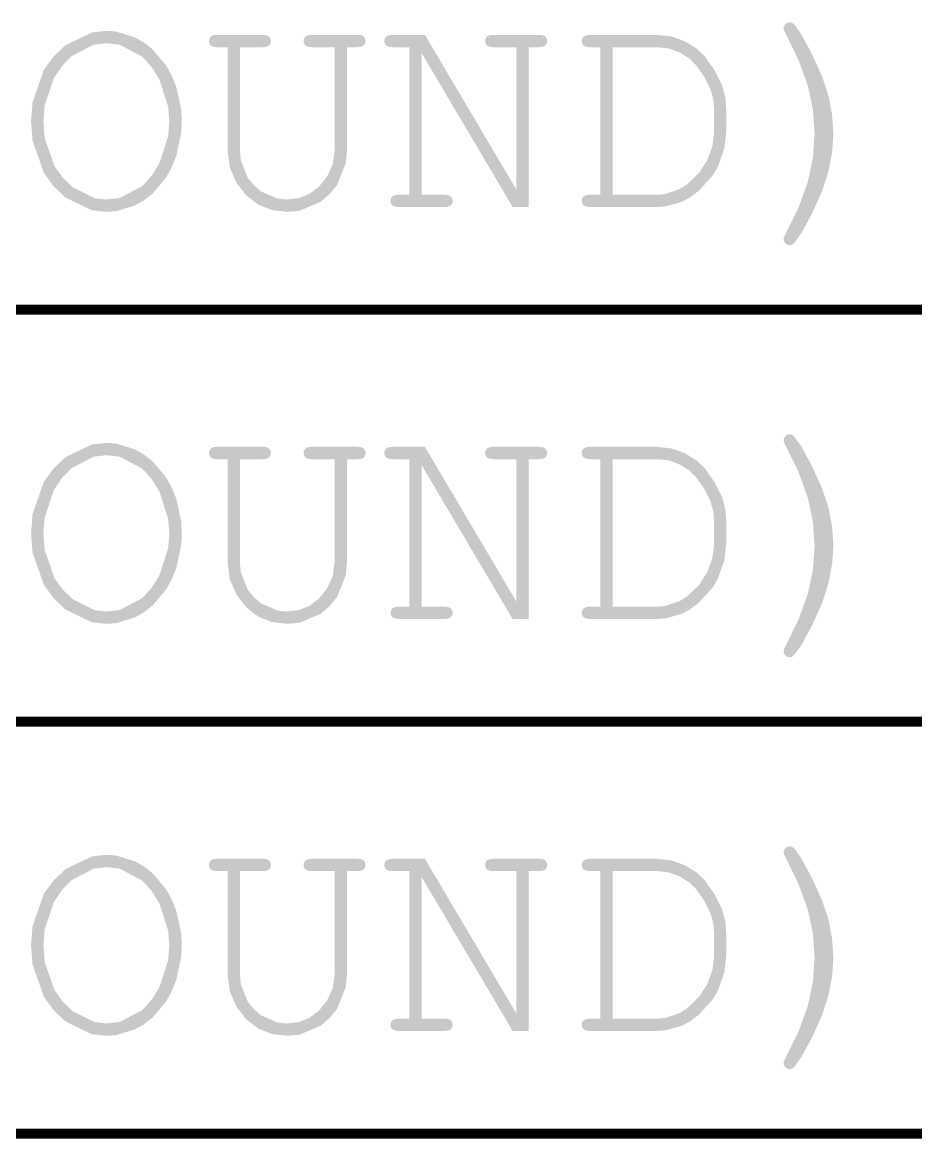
# Model space of a CAD drawing. Extents: x 0 to 13284, y 0 to 3969.
# Drawn here: x 9817.9 to 10168, y 2996.2 to 3433.6 of the extents above; entities that cross this region are included whole.
import ezdxf

# ---------------------------------------------------------------- set-up
doc = ezdxf.new("R2010")
doc.units = 0
doc.layers.add('DRILL_SYMBOLS', color=255, linetype='CONTINUOUS')

msp = doc.modelspace()

# ---------------------------------------------------------------- hatches: boundary and pattern name
at = {"layer": 'DRILL_SYMBOLS'}
for points in [[(10135.705276, 3389.909724), (10135.272756, 3383.082913), (10133.975157, 3375.866811), (10131.452047, 3367.865197), (10127.342992, 3358.681772), (10123.104173, 3350.860118), (10120.191772, 3346.945709), (10119.470906, 3346.426693), (10118.692362, 3346.253661), (10117.733543, 3346.433898), (10116.933386, 3346.974567), (10116.392717, 3347.760315), (10116.21248, 3348.675827), (10116.313425, 3349.281378), (10116.616181, 3349.944606), (10122.051693, 3361.002362), (10125.670551, 3370.993622), (10127.703425, 3380.451654), (10128.381063, 3389.909724), (10127.703425, 3399.411024), (10125.670551, 3408.883465), (10122.051693, 3418.889409), (10116.616181, 3429.991063), (10116.313425, 3430.654291), (10116.21248, 3431.259843), (10116.392717, 3432.16815), (10116.933386, 3432.932283), (10117.733543, 3433.451339), (10118.692362, 3433.624331), (10119.470906, 3433.465748), (10120.191772, 3432.989961), (10123.003268, 3429.140433), (10127.17, 3421.513425), (10131.264606, 3412.545591), (10133.859803, 3404.673504), (10135.243937, 3397.320433)], [(9880.395709, 3394.811772), (9880.15063, 3390.055709), (9878.189803, 3381.073425), (9876.474094, 3376.847244), (9875.493661, 3394.811772), (9875.064764, 3400.571654), (9871.633307, 3411.18311), (9868.630827, 3416.034685), (9864.947087, 3420.147362), (9856.065748, 3424.84752), (9850.86815, 3425.435079), (9845.949882, 3424.874567), (9837.227165, 3420.390669), (9833.422677, 3416.467205), (9830.256181, 3411.750827), (9826.637323, 3400.923071), (9826.184961, 3394.811772), (9826.658937, 3388.372441), (9830.450827, 3377.342835), (9833.768701, 3372.752598), (9837.681299, 3369.005787), (9846.231063, 3364.723701), (9850.86815, 3364.188465), (9856.065748, 3364.774173), (9864.947087, 3369.459921), (9868.630827, 3373.56), (9871.633307, 3378.402559), (9875.064764, 3389.028425), (9875.493661, 3394.811772), (9876.474094, 3376.847244), (9874.327638, 3372.938228), (9868.920984, 3366.493504), (9865.660787, 3363.957756), (9862.15185, 3361.939685), (9854.755551, 3359.633268), (9850.86815, 3359.345), (9845.18937, 3359.966693), (9834.880669, 3364.940354), (9830.250748, 3369.292323), (9826.352559, 3374.617874), (9821.89748, 3387.377598), (9821.340591, 3394.811772), (9821.89748, 3402.269331), (9826.352559, 3415.043465), (9830.250748, 3420.36), (9834.880669, 3424.699764), (9845.18937, 3429.659449), (9850.86815, 3430.279409), (9854.75374, 3429.991063), (9862.13563, 3427.684252), (9865.631929, 3425.665748), (9868.881339, 3423.131811), (9874.287992, 3416.701496), (9876.445236, 3412.805118), (9878.173583, 3408.587913), (9880.148819, 3399.59122)], [(9945.102598, 3423.877953), (9945.102598, 3383.392913), (9944.677283, 3378.494449), (9941.274685, 3369.930315), (9938.297402, 3366.264606), (9934.718189, 3363.237283), (9926.500079, 3359.777441), (9921.861181, 3359.345), (9915.76248, 3360.05122), (9910.384646, 3362.169961), (9905.742126, 3365.723937), (9901.849331, 3370.734094), (9899.210866, 3376.767953), (9898.331417, 3383.392913), (9898.331417, 3423.877953), (9894.236772, 3423.877953), (9892.751732, 3424.04374), (9891.75689, 3424.541181), (9891.194606, 3425.31252), (9891.007165, 3426.300118), (9891.209016, 3427.30937), (9891.814567, 3428.145591), (9892.766142, 3428.57815), (9894.236772, 3428.722323), (9912.114764, 3428.722323), (9913.599803, 3428.556496), (9914.594606, 3428.059094), (9915.156929, 3427.287756), (9915.344331, 3426.300118), (9915.156929, 3425.31252), (9914.594606, 3424.541181), (9913.599803, 3424.04374), (9912.114764, 3423.877953), (9903.175748, 3423.877953), (9903.175748, 3383.392913), (9903.518189, 3379.536142), (9906.257559, 3372.730984), (9908.654528, 3369.78252), (9911.520039, 3367.335118), (9918.008031, 3364.538071), (9921.630472, 3364.188465), (9926.20811, 3364.736339), (9930.367638, 3366.379961), (9934.072992, 3369.162559), (9937.28815, 3373.127441), (9939.515709, 3377.971811), (9940.258228, 3383.392913), (9940.258228, 3423.877953), (9931.319213, 3423.877953), (9929.834173, 3424.04374), (9928.83937, 3424.541181), (9928.277087, 3425.31252), (9928.089646, 3426.300118), (9928.277087, 3427.287756), (9928.83937, 3428.059094), (9929.834173, 3428.556496), (9931.319213, 3428.722323), (9949.197244, 3428.722323), (9950.682244, 3428.556496), (9951.677087, 3428.059094), (9952.23937, 3427.287756), (9952.426811, 3426.300118), (9952.23937, 3425.31252), (9951.677087, 3424.541181), (9950.682244, 3424.04374), (9949.197244, 3423.877953)], [(10016.268622, 3361.247244), (10010.040157, 3361.247244), (9974.341811, 3421.62878), (9974.341811, 3366.091575), (9983.280787, 3366.091575), (9984.809094, 3365.925787), (9985.818346, 3365.428386), (9986.38063, 3364.657008), (9986.568031, 3363.669409), (9986.38063, 3362.717835), (9985.818346, 3361.939291), (9984.809094, 3361.420236), (9983.280787, 3361.247244), (9965.460472, 3361.247244), (9963.932165, 3361.420236), (9962.922953, 3361.939291), (9962.36063, 3362.717835), (9962.173228, 3363.669409), (9962.36063, 3364.657008), (9962.922953, 3365.428386), (9963.932165, 3365.925787), (9965.460472, 3366.091575), (9969.497441, 3366.091575), (9969.497441, 3423.877953), (9962.980591, 3423.877953), (9961.495591, 3424.04374), (9960.500748, 3424.541181), (9959.938465, 3425.31252), (9959.751024, 3426.300118), (9959.938465, 3427.287756), (9960.500748, 3428.059094), (9961.495591, 3428.556496), (9962.980591, 3428.722323), (9975.668228, 3428.722323), (10011.424252, 3368.225433), (10011.424252, 3423.877953), (10002.485236, 3423.877953), (10001.000236, 3424.04374), (10000.005394, 3424.541181), (9999.44311, 3425.31252), (9999.255669, 3426.300118), (9999.435906, 3427.287756), (9999.976575, 3428.059094), (10000.964173, 3428.556496), (10002.485236, 3428.722323), (10020.363268, 3428.722323), (10021.848307, 3428.556496), (10022.84311, 3428.059094), (10023.405394, 3427.287756), (10023.592835, 3426.300118), (10023.405394, 3425.31252), (10022.84311, 3424.541181), (10021.848307, 3424.04374), (10020.363268, 3423.877953), (10016.268622, 3423.877953)], [(10044.412087, 3366.091575), (10066.846102, 3366.091575), (10069.854016, 3366.340315), (10075.577835, 3368.329961), (10078.29378, 3370.070906), (10082.965157, 3374.446693), (10086.310079, 3379.615433), (10088.321339, 3385.144646), (10088.991772, 3390.601772), (10088.991772, 3399.367756), (10088.631339, 3403.620984), (10087.55, 3407.384055), (10085.041299, 3412.387008), (10081.667559, 3417.130433), (10079.101181, 3419.559843), (10075.554409, 3421.772953), (10071.358858, 3423.351693), (10066.846102, 3423.877953), (10049.256457, 3423.877953), (10049.256457, 3366.091575), (10044.412087, 3366.091575), (10044.412087, 3423.877953), (10040.317441, 3423.877953), (10038.832402, 3424.04374), (10037.837598, 3424.541181), (10037.275276, 3425.31252), (10037.087874, 3426.300118), (10037.275276, 3427.287756), (10037.837598, 3428.059094), (10038.832402, 3428.556496), (10040.317441, 3428.722323), (10066.384724, 3428.722323), (10072.231142, 3428.087913), (10077.544055, 3426.184803), (10081.991969, 3423.474252), (10085.24315, 3420.417677), (10089.251299, 3414.780354), (10092.163661, 3408.825827), (10093.418031, 3403.981457), (10093.836142, 3398.329685), (10093.836142, 3391.639843), (10093.014331, 3384.31563), (10090.548898, 3377.222087), (10088.631339, 3373.844724), (10083.152598, 3367.760433), (10079.591378, 3365.053504), (10076.624961, 3363.388268), (10070.021614, 3361.485118), (10066.384724, 3361.247244), (10040.317441, 3361.247244), (10038.832402, 3361.420236), (10037.837598, 3361.939291), (10037.275276, 3362.717835), (10037.087874, 3363.669409), (10037.275276, 3364.657008), (10037.837598, 3365.428386), (10038.832402, 3365.925787), (10040.317441, 3366.091575)], [(10135.705276, 3228.492402), (10135.272756, 3221.665591), (10133.975157, 3214.449488), (10131.452047, 3206.447874), (10127.342992, 3197.264449), (10123.104173, 3189.442795), (10120.191772, 3185.528386), (10119.470906, 3185.00937), (10118.692362, 3184.836339), (10117.733543, 3185.016575), (10116.933386, 3185.557244), (10116.392717, 3186.342992), (10116.21248, 3187.258504), (10116.313425, 3187.864055), (10116.616181, 3188.527283), (10122.051693, 3199.585039), (10125.670551, 3209.576299), (10127.703425, 3219.034331), (10128.381063, 3228.492402), (10127.703425, 3237.993701), (10125.670551, 3247.466142), (10122.051693, 3257.472087), (10116.616181, 3268.57374), (10116.313425, 3269.236969), (10116.21248, 3269.84252), (10116.392717, 3270.750827), (10116.933386, 3271.514961), (10117.733543, 3272.034016), (10118.692362, 3272.207008), (10119.470906, 3272.048425), (10120.191772, 3271.572638), (10123.003268, 3267.72311), (10127.17, 3260.096102), (10131.264606, 3251.128268), (10133.859803, 3243.256181), (10135.243937, 3235.90311)], [(9880.395709, 3233.394449), (9880.15063, 3228.638386), (9878.189803, 3219.656102), (9876.474094, 3215.429921), (9875.493661, 3233.394449), (9875.064764, 3239.154331), (9871.633307, 3249.765787), (9868.630827, 3254.617362), (9864.947087, 3258.730039), (9856.065748, 3263.430197), (9850.86815, 3264.017756), (9845.949882, 3263.457244), (9837.227165, 3258.973346), (9833.422677, 3255.049882), (9830.256181, 3250.333504), (9826.637323, 3239.505748), (9826.184961, 3233.394449), (9826.658937, 3226.955118), (9830.450827, 3215.925512), (9833.768701, 3211.335276), (9837.681299, 3207.588465), (9846.231063, 3203.306378), (9850.86815, 3202.771142), (9856.065748, 3203.35685), (9864.947087, 3208.042598), (9868.630827, 3212.142677), (9871.633307, 3216.985236), (9875.064764, 3227.611102), (9875.493661, 3233.394449), (9876.474094, 3215.429921), (9874.327638, 3211.520906), (9868.920984, 3205.076181), (9865.660787, 3202.540433), (9862.15185, 3200.522362), (9854.755551, 3198.215945), (9850.86815, 3197.927677), (9845.18937, 3198.54937), (9834.880669, 3203.523031), (9830.250748, 3207.875), (9826.352559, 3213.200551), (9821.89748, 3225.960276), (9821.340591, 3233.394449), (9821.89748, 3240.852008), (9826.352559, 3253.626142), (9830.250748, 3258.942677), (9834.880669, 3263.282441), (9845.18937, 3268.242126), (9850.86815, 3268.862087), (9854.75374, 3268.57374), (9862.13563, 3266.266929), (9865.631929, 3264.248425), (9868.881339, 3261.714488), (9874.287992, 3255.284173), (9876.445236, 3251.387795), (9878.173583, 3247.170591), (9880.148819, 3238.173898)], [(9945.102598, 3262.46063), (9945.102598, 3221.975591), (9944.677283, 3217.077126), (9941.274685, 3208.512992), (9938.297402, 3204.847283), (9934.718189, 3201.819961), (9926.500079, 3198.360118), (9921.861181, 3197.927677), (9915.76248, 3198.633898), (9910.384646, 3200.752638), (9905.742126, 3204.306614), (9901.849331, 3209.316772), (9899.210866, 3215.35063), (9898.331417, 3221.975591), (9898.331417, 3262.46063), (9894.236772, 3262.46063), (9892.751732, 3262.626417), (9891.75689, 3263.123858), (9891.194606, 3263.895197), (9891.007165, 3264.882795), (9891.209016, 3265.892047), (9891.814567, 3266.728268), (9892.766142, 3267.160827), (9894.236772, 3267.305), (9912.114764, 3267.305), (9913.599803, 3267.139173), (9914.594606, 3266.641772), (9915.156929, 3265.870433), (9915.344331, 3264.882795), (9915.156929, 3263.895197), (9914.594606, 3263.123858), (9913.599803, 3262.626417), (9912.114764, 3262.46063), (9903.175748, 3262.46063), (9903.175748, 3221.975591), (9903.518189, 3218.118819), (9906.257559, 3211.313661), (9908.654528, 3208.365197), (9911.520039, 3205.917795), (9918.008031, 3203.120748), (9921.630472, 3202.771142), (9926.20811, 3203.319016), (9930.367638, 3204.962638), (9934.072992, 3207.745236), (9937.28815, 3211.710118), (9939.515709, 3216.554488), (9940.258228, 3221.975591), (9940.258228, 3262.46063), (9931.319213, 3262.46063), (9929.834173, 3262.626417), (9928.83937, 3263.123858), (9928.277087, 3263.895197), (9928.089646, 3264.882795), (9928.277087, 3265.870433), (9928.83937, 3266.641772), (9929.834173, 3267.139173), (9931.319213, 3267.305), (9949.197244, 3267.305), (9950.682244, 3267.139173), (9951.677087, 3266.641772), (9952.23937, 3265.870433), (9952.426811, 3264.882795), (9952.23937, 3263.895197), (9951.677087, 3263.123858), (9950.682244, 3262.626417), (9949.197244, 3262.46063)], [(10016.268622, 3199.829921), (10010.040157, 3199.829921), (9974.341811, 3260.211457), (9974.341811, 3204.674252), (9983.280787, 3204.674252), (9984.809094, 3204.508465), (9985.818346, 3204.011063), (9986.38063, 3203.239685), (9986.568031, 3202.252087), (9986.38063, 3201.300512), (9985.818346, 3200.521969), (9984.809094, 3200.002913), (9983.280787, 3199.829921), (9965.460472, 3199.829921), (9963.932165, 3200.002913), (9962.922953, 3200.521969), (9962.36063, 3201.300512), (9962.173228, 3202.252087), (9962.36063, 3203.239685), (9962.922953, 3204.011063), (9963.932165, 3204.508465), (9965.460472, 3204.674252), (9969.497441, 3204.674252), (9969.497441, 3262.46063), (9962.980591, 3262.46063), (9961.495591, 3262.626417), (9960.500748, 3263.123858), (9959.938465, 3263.895197), (9959.751024, 3264.882795), (9959.938465, 3265.870433), (9960.500748, 3266.641772), (9961.495591, 3267.139173), (9962.980591, 3267.305), (9975.668228, 3267.305), (10011.424252, 3206.80811), (10011.424252, 3262.46063), (10002.485236, 3262.46063), (10001.000236, 3262.626417), (10000.005394, 3263.123858), (9999.44311, 3263.895197), (9999.255669, 3264.882795), (9999.435906, 3265.870433), (9999.976575, 3266.641772), (10000.964173, 3267.139173), (10002.485236, 3267.305), (10020.363268, 3267.305), (10021.848307, 3267.139173), (10022.84311, 3266.641772), (10023.405394, 3265.870433), (10023.592835, 3264.882795), (10023.405394, 3263.895197), (10022.84311, 3263.123858), (10021.848307, 3262.626417), (10020.363268, 3262.46063), (10016.268622, 3262.46063)], [(10044.412087, 3204.674252), (10066.846102, 3204.674252), (10069.854016, 3204.922992), (10075.577835, 3206.912638), (10078.29378, 3208.653583), (10082.965157, 3213.02937), (10086.310079, 3218.19811), (10088.321339, 3223.727323), (10088.991772, 3229.184449), (10088.991772, 3237.950433), (10088.631339, 3242.203661), (10087.55, 3245.966732), (10085.041299, 3250.969685), (10081.667559, 3255.71311), (10079.101181, 3258.14252), (10075.554409, 3260.35563), (10071.358858, 3261.93437), (10066.846102, 3262.46063), (10049.256457, 3262.46063), (10049.256457, 3204.674252), (10044.412087, 3204.674252), (10044.412087, 3262.46063), (10040.317441, 3262.46063), (10038.832402, 3262.626417), (10037.837598, 3263.123858), (10037.275276, 3263.895197), (10037.087874, 3264.882795), (10037.275276, 3265.870433), (10037.837598, 3266.641772), (10038.832402, 3267.139173), (10040.317441, 3267.305), (10066.384724, 3267.305), (10072.231142, 3266.670591), (10077.544055, 3264.76748), (10081.991969, 3262.056929), (10085.24315, 3259.000354), (10089.251299, 3253.363031), (10092.163661, 3247.408504), (10093.418031, 3242.564134), (10093.836142, 3236.912362), (10093.836142, 3230.22252), (10093.014331, 3222.898307), (10090.548898, 3215.804764), (10088.631339, 3212.427402), (10083.152598, 3206.34311), (10079.591378, 3203.636181), (10076.624961, 3201.970945), (10070.021614, 3200.067795), (10066.384724, 3199.829921), (10040.317441, 3199.829921), (10038.832402, 3200.002913), (10037.837598, 3200.521969), (10037.275276, 3201.300512), (10037.087874, 3202.252087), (10037.275276, 3203.239685), (10037.837598, 3204.011063), (10038.832402, 3204.508465), (10040.317441, 3204.674252)], [(10135.705276, 3067.075079), (10135.272756, 3060.248268), (10133.975157, 3053.032165), (10131.452047, 3045.030551), (10127.342992, 3035.847126), (10123.104173, 3028.025472), (10120.191772, 3024.111063), (10119.470906, 3023.592047), (10118.692362, 3023.419016), (10117.733543, 3023.599252), (10116.933386, 3024.139921), (10116.392717, 3024.925669), (10116.21248, 3025.841181), (10116.313425, 3026.446732), (10116.616181, 3027.109961), (10122.051693, 3038.167717), (10125.670551, 3048.158976), (10127.703425, 3057.617008), (10128.381063, 3067.075079), (10127.703425, 3076.576378), (10125.670551, 3086.048819), (10122.051693, 3096.054764), (10116.616181, 3107.156417), (10116.313425, 3107.819646), (10116.21248, 3108.425197), (10116.392717, 3109.333504), (10116.933386, 3110.097638), (10117.733543, 3110.616693), (10118.692362, 3110.789685), (10119.470906, 3110.631102), (10120.191772, 3110.155315), (10123.003268, 3106.305787), (10127.17, 3098.67878), (10131.264606, 3089.710945), (10133.859803, 3081.838858), (10135.243937, 3074.485787)], [(9880.395709, 3071.977126), (9880.15063, 3067.221063), (9878.189803, 3058.23878), (9876.474094, 3054.012598), (9875.493661, 3071.977126), (9875.064764, 3077.737008), (9871.633307, 3088.348465), (9868.630827, 3093.200039), (9864.947087, 3097.312717), (9856.065748, 3102.012874), (9850.86815, 3102.600433), (9845.949882, 3102.039921), (9837.227165, 3097.556024), (9833.422677, 3093.632559), (9830.256181, 3088.916181), (9826.637323, 3078.088425), (9826.184961, 3071.977126), (9826.658937, 3065.537795), (9830.450827, 3054.508189), (9833.768701, 3049.917953), (9837.681299, 3046.171142), (9846.231063, 3041.889055), (9850.86815, 3041.353819), (9856.065748, 3041.939528), (9864.947087, 3046.625276), (9868.630827, 3050.725354), (9871.633307, 3055.567913), (9875.064764, 3066.19378), (9875.493661, 3071.977126), (9876.474094, 3054.012598), (9874.327638, 3050.103583), (9868.920984, 3043.658858), (9865.660787, 3041.12311), (9862.15185, 3039.105039), (9854.755551, 3036.798622), (9850.86815, 3036.510354), (9845.18937, 3037.132047), (9834.880669, 3042.105709), (9830.250748, 3046.457677), (9826.352559, 3051.783228), (9821.89748, 3064.542953), (9821.340591, 3071.977126), (9821.89748, 3079.434685), (9826.352559, 3092.208819), (9830.250748, 3097.525354), (9834.880669, 3101.865118), (9845.18937, 3106.824803), (9850.86815, 3107.444764), (9854.75374, 3107.156417), (9862.13563, 3104.849606), (9865.631929, 3102.831102), (9868.881339, 3100.297165), (9874.287992, 3093.86685), (9876.445236, 3089.970472), (9878.173583, 3085.753268), (9880.148819, 3076.756575)], [(9945.102598, 3101.043307), (9945.102598, 3060.558268), (9944.677283, 3055.659803), (9941.274685, 3047.095669), (9938.297402, 3043.429961), (9934.718189, 3040.402638), (9926.500079, 3036.942795), (9921.861181, 3036.510354), (9915.76248, 3037.216575), (9910.384646, 3039.335315), (9905.742126, 3042.889291), (9901.849331, 3047.899449), (9899.210866, 3053.933307), (9898.331417, 3060.558268), (9898.331417, 3101.043307), (9894.236772, 3101.043307), (9892.751732, 3101.209094), (9891.75689, 3101.706535), (9891.194606, 3102.477874), (9891.007165, 3103.465472), (9891.209016, 3104.474724), (9891.814567, 3105.310945), (9892.766142, 3105.743504), (9894.236772, 3105.887677), (9912.114764, 3105.887677), (9913.599803, 3105.72185), (9914.594606, 3105.224449), (9915.156929, 3104.45311), (9915.344331, 3103.465472), (9915.156929, 3102.477874), (9914.594606, 3101.706535), (9913.599803, 3101.209094), (9912.114764, 3101.043307), (9903.175748, 3101.043307), (9903.175748, 3060.558268), (9903.518189, 3056.701496), (9906.257559, 3049.896339), (9908.654528, 3046.947874), (9911.520039, 3044.500472), (9918.008031, 3041.703425), (9921.630472, 3041.353819), (9926.20811, 3041.901693), (9930.367638, 3043.545315), (9934.072992, 3046.327913), (9937.28815, 3050.292795), (9939.515709, 3055.137165), (9940.258228, 3060.558268), (9940.258228, 3101.043307), (9931.319213, 3101.043307), (9929.834173, 3101.209094), (9928.83937, 3101.706535), (9928.277087, 3102.477874), (9928.089646, 3103.465472), (9928.277087, 3104.45311), (9928.83937, 3105.224449), (9929.834173, 3105.72185), (9931.319213, 3105.887677), (9949.197244, 3105.887677), (9950.682244, 3105.72185), (9951.677087, 3105.224449), (9952.23937, 3104.45311), (9952.426811, 3103.465472), (9952.23937, 3102.477874), (9951.677087, 3101.706535), (9950.682244, 3101.209094), (9949.197244, 3101.043307)], [(10016.268622, 3038.412598), (10010.040157, 3038.412598), (9974.341811, 3098.794134), (9974.341811, 3043.256929), (9983.280787, 3043.256929), (9984.809094, 3043.091142), (9985.818346, 3042.59374), (9986.38063, 3041.822362), (9986.568031, 3040.834764), (9986.38063, 3039.883189), (9985.818346, 3039.104646), (9984.809094, 3038.585591), (9983.280787, 3038.412598), (9965.460472, 3038.412598), (9963.932165, 3038.585591), (9962.922953, 3039.104646), (9962.36063, 3039.883189), (9962.173228, 3040.834764), (9962.36063, 3041.822362), (9962.922953, 3042.59374), (9963.932165, 3043.091142), (9965.460472, 3043.256929), (9969.497441, 3043.256929), (9969.497441, 3101.043307), (9962.980591, 3101.043307), (9961.495591, 3101.209094), (9960.500748, 3101.706535), (9959.938465, 3102.477874), (9959.751024, 3103.465472), (9959.938465, 3104.45311), (9960.500748, 3105.224449), (9961.495591, 3105.72185), (9962.980591, 3105.887677), (9975.668228, 3105.887677), (10011.424252, 3045.390787), (10011.424252, 3101.043307), (10002.485236, 3101.043307), (10001.000236, 3101.209094), (10000.005394, 3101.706535), (9999.44311, 3102.477874), (9999.255669, 3103.465472), (9999.435906, 3104.45311), (9999.976575, 3105.224449), (10000.964173, 3105.72185), (10002.485236, 3105.887677), (10020.363268, 3105.887677), (10021.848307, 3105.72185), (10022.84311, 3105.224449), (10023.405394, 3104.45311), (10023.592835, 3103.465472), (10023.405394, 3102.477874), (10022.84311, 3101.706535), (10021.848307, 3101.209094), (10020.363268, 3101.043307), (10016.268622, 3101.043307)], [(10044.412087, 3043.256929), (10066.846102, 3043.256929), (10069.854016, 3043.505669), (10075.577835, 3045.495315), (10078.29378, 3047.23626), (10082.965157, 3051.612047), (10086.310079, 3056.780787), (10088.321339, 3062.31), (10088.991772, 3067.767126), (10088.991772, 3076.53311), (10088.631339, 3080.786339), (10087.55, 3084.549409), (10085.041299, 3089.552362), (10081.667559, 3094.295787), (10079.101181, 3096.725197), (10075.554409, 3098.938307), (10071.358858, 3100.517047), (10066.846102, 3101.043307), (10049.256457, 3101.043307), (10049.256457, 3043.256929), (10044.412087, 3043.256929), (10044.412087, 3101.043307), (10040.317441, 3101.043307), (10038.832402, 3101.209094), (10037.837598, 3101.706535), (10037.275276, 3102.477874), (10037.087874, 3103.465472), (10037.275276, 3104.45311), (10037.837598, 3105.224449), (10038.832402, 3105.72185), (10040.317441, 3105.887677), (10066.384724, 3105.887677), (10072.231142, 3105.253268), (10077.544055, 3103.350157), (10081.991969, 3100.639606), (10085.24315, 3097.583031), (10089.251299, 3091.945709), (10092.163661, 3085.991181), (10093.418031, 3081.146811), (10093.836142, 3075.495039), (10093.836142, 3068.805197), (10093.014331, 3061.480984), (10090.548898, 3054.387441), (10088.631339, 3051.010079), (10083.152598, 3044.925787), (10079.591378, 3042.218858), (10076.624961, 3040.553622), (10070.021614, 3038.650472), (10066.384724, 3038.412598), (10040.317441, 3038.412598), (10038.832402, 3038.585591), (10037.837598, 3039.104646), (10037.275276, 3039.883189), (10037.087874, 3040.834764), (10037.275276, 3041.822362), (10037.837598, 3042.59374), (10038.832402, 3043.091142), (10040.317441, 3043.256929)]]:
    msp.add_hatch(color=7, dxfattribs=at).paths.add_polyline_path(points)

# ---------------------------------------------------------------- linework, layer by layer
at = {"layer": 'DRILL_SYMBOLS', "color": 7}
for points, const_width in [([(10135.705276, 3389.909724), (10135.272756, 3383.082913), (10133.975157, 3375.866811), (10131.452047, 3367.865197), (10127.342992, 3358.681772), (10123.104173, 3350.860118), (10120.191772, 3346.945709), (10119.470906, 3346.426693), (10118.692362, 3346.253661), (10117.733543, 3346.433898), (10116.933386, 3346.974567), (10116.392717, 3347.760315), (10116.21248, 3348.675827), (10116.313425, 3349.281378), (10116.616181, 3349.944606), (10122.051693, 3361.002362), (10125.670551, 3370.993622), (10127.703425, 3380.451654), (10128.381063, 3389.909724), (10127.703425, 3399.411024), (10125.670551, 3408.883465), (10122.051693, 3418.889409), (10116.616181, 3429.991063), (10116.313425, 3430.654291), (10116.21248, 3431.259843), (10116.392717, 3432.16815), (10116.933386, 3432.932283), (10117.733543, 3433.451339), (10118.692362, 3433.624331), (10119.470906, 3433.465748), (10120.191772, 3432.989961), (10123.003268, 3429.140433), (10127.17, 3421.513425), (10131.264606, 3412.545591), (10133.859803, 3404.673504), (10135.243937, 3397.320433), (10135.705276, 3389.909724)], 0.000039), ([(9880.395709, 3394.811772), (9880.15063, 3390.055709), (9878.189803, 3381.073425), (9876.474094, 3376.847244), (9875.493661, 3394.811772), (9875.064764, 3400.571654), (9871.633307, 3411.18311), (9868.630827, 3416.034685), (9864.947087, 3420.147362), (9856.065748, 3424.84752), (9850.86815, 3425.435079), (9845.949882, 3424.874567), (9837.227165, 3420.390669), (9833.422677, 3416.467205), (9830.256181, 3411.750827), (9826.637323, 3400.923071), (9826.184961, 3394.811772), (9826.658937, 3388.372441), (9830.450827, 3377.342835), (9833.768701, 3372.752598), (9837.681299, 3369.005787), (9846.231063, 3364.723701), (9850.86815, 3364.188465), (9856.065748, 3364.774173), (9864.947087, 3369.459921), (9868.630827, 3373.56), (9871.633307, 3378.402559), (9875.064764, 3389.028425), (9875.493661, 3394.811772), (9876.474094, 3376.847244), (9874.327638, 3372.938228), (9868.920984, 3366.493504), (9865.660787, 3363.957756), (9862.15185, 3361.939685), (9854.755551, 3359.633268), (9850.86815, 3359.345), (9845.18937, 3359.966693), (9834.880669, 3364.940354), (9830.250748, 3369.292323), (9826.352559, 3374.617874), (9821.89748, 3387.377598), (9821.340591, 3394.811772), (9821.89748, 3402.269331), (9826.352559, 3415.043465), (9830.250748, 3420.36), (9834.880669, 3424.699764), (9845.18937, 3429.659449), (9850.86815, 3430.279409), (9854.75374, 3429.991063), (9862.13563, 3427.684252), (9865.631929, 3425.665748), (9868.881339, 3423.131811), (9874.287992, 3416.701496), (9876.445236, 3412.805118), (9878.173583, 3408.587913), (9880.148819, 3399.59122), (9880.395709, 3394.811772)], 0.000039), ([(9945.102598, 3423.877953), (9945.102598, 3383.392913), (9944.677283, 3378.494449), (9941.274685, 3369.930315), (9938.297402, 3366.264606), (9934.718189, 3363.237283), (9926.500079, 3359.777441), (9921.861181, 3359.345), (9915.76248, 3360.05122), (9910.384646, 3362.169961), (9905.742126, 3365.723937), (9901.849331, 3370.734094), (9899.210866, 3376.767953), (9898.331417, 3383.392913), (9898.331417, 3423.877953), (9894.236772, 3423.877953), (9892.751732, 3424.04374), (9891.75689, 3424.541181), (9891.194606, 3425.31252), (9891.007165, 3426.300118), (9891.209016, 3427.30937), (9891.814567, 3428.145591), (9892.766142, 3428.57815), (9894.236772, 3428.722323), (9912.114764, 3428.722323), (9913.599803, 3428.556496), (9914.594606, 3428.059094), (9915.156929, 3427.287756), (9915.344331, 3426.300118), (9915.156929, 3425.31252), (9914.594606, 3424.541181), (9913.599803, 3424.04374), (9912.114764, 3423.877953), (9903.175748, 3423.877953), (9903.175748, 3383.392913), (9903.518189, 3379.536142), (9906.257559, 3372.730984), (9908.654528, 3369.78252), (9911.520039, 3367.335118), (9918.008031, 3364.538071), (9921.630472, 3364.188465), (9926.20811, 3364.736339), (9930.367638, 3366.379961), (9934.072992, 3369.162559), (9937.28815, 3373.127441), (9939.515709, 3377.971811), (9940.258228, 3383.392913), (9940.258228, 3423.877953), (9931.319213, 3423.877953), (9929.834173, 3424.04374), (9928.83937, 3424.541181), (9928.277087, 3425.31252), (9928.089646, 3426.300118), (9928.277087, 3427.287756), (9928.83937, 3428.059094), (9929.834173, 3428.556496), (9931.319213, 3428.722323), (9949.197244, 3428.722323), (9950.682244, 3428.556496), (9951.677087, 3428.059094), (9952.23937, 3427.287756), (9952.426811, 3426.300118), (9952.23937, 3425.31252), (9951.677087, 3424.541181), (9950.682244, 3424.04374), (9949.197244, 3423.877953), (9945.102598, 3423.877953)], 0.000039), ([(10016.268622, 3361.247244), (10010.040157, 3361.247244), (9974.341811, 3421.62878), (9974.341811, 3366.091575), (9983.280787, 3366.091575), (9984.809094, 3365.925787), (9985.818346, 3365.428386), (9986.38063, 3364.657008), (9986.568031, 3363.669409), (9986.38063, 3362.717835), (9985.818346, 3361.939291), (9984.809094, 3361.420236), (9983.280787, 3361.247244), (9965.460472, 3361.247244), (9963.932165, 3361.420236), (9962.922953, 3361.939291), (9962.36063, 3362.717835), (9962.173228, 3363.669409), (9962.36063, 3364.657008), (9962.922953, 3365.428386), (9963.932165, 3365.925787), (9965.460472, 3366.091575), (9969.497441, 3366.091575), (9969.497441, 3423.877953), (9962.980591, 3423.877953), (9961.495591, 3424.04374), (9960.500748, 3424.541181), (9959.938465, 3425.31252), (9959.751024, 3426.300118), (9959.938465, 3427.287756), (9960.500748, 3428.059094), (9961.495591, 3428.556496), (9962.980591, 3428.722323), (9975.668228, 3428.722323), (10011.424252, 3368.225433), (10011.424252, 3423.877953), (10002.485236, 3423.877953), (10001.000236, 3424.04374), (10000.005394, 3424.541181), (9999.44311, 3425.31252), (9999.255669, 3426.300118), (9999.435906, 3427.287756), (9999.976575, 3428.059094), (10000.964173, 3428.556496), (10002.485236, 3428.722323), (10020.363268, 3428.722323), (10021.848307, 3428.556496), (10022.84311, 3428.059094), (10023.405394, 3427.287756), (10023.592835, 3426.300118), (10023.405394, 3425.31252), (10022.84311, 3424.541181), (10021.848307, 3424.04374), (10020.363268, 3423.877953), (10016.268622, 3423.877953), (10016.268622, 3361.247244)], 0.000039), ([(10044.412087, 3366.091575), (10066.846102, 3366.091575), (10069.854016, 3366.340315), (10075.577835, 3368.329961), (10078.29378, 3370.070906), (10082.965157, 3374.446693), (10086.310079, 3379.615433), (10088.321339, 3385.144646), (10088.991772, 3390.601772), (10088.991772, 3399.367756), (10088.631339, 3403.620984), (10087.55, 3407.384055), (10085.041299, 3412.387008), (10081.667559, 3417.130433), (10079.101181, 3419.559843), (10075.554409, 3421.772953), (10071.358858, 3423.351693), (10066.846102, 3423.877953), (10049.256457, 3423.877953), (10049.256457, 3366.091575), (10044.412087, 3366.091575), (10044.412087, 3423.877953), (10040.317441, 3423.877953), (10038.832402, 3424.04374), (10037.837598, 3424.541181), (10037.275276, 3425.31252), (10037.087874, 3426.300118), (10037.275276, 3427.287756), (10037.837598, 3428.059094), (10038.832402, 3428.556496), (10040.317441, 3428.722323), (10066.384724, 3428.722323), (10072.231142, 3428.087913), (10077.544055, 3426.184803), (10081.991969, 3423.474252), (10085.24315, 3420.417677), (10089.251299, 3414.780354), (10092.163661, 3408.825827), (10093.418031, 3403.981457), (10093.836142, 3398.329685), (10093.836142, 3391.639843), (10093.014331, 3384.31563), (10090.548898, 3377.222087), (10088.631339, 3373.844724), (10083.152598, 3367.760433), (10079.591378, 3365.053504), (10076.624961, 3363.388268), (10070.021614, 3361.485118), (10066.384724, 3361.247244), (10040.317441, 3361.247244), (10038.832402, 3361.420236), (10037.837598, 3361.939291), (10037.275276, 3362.717835), (10037.087874, 3363.669409), (10037.275276, 3364.657008), (10037.837598, 3365.428386), (10038.832402, 3365.925787), (10040.317441, 3366.091575), (10044.412087, 3366.091575)], 0.000039), ([(7116.299213, 3321.023622), (13281.884016, 3321.023622)], 3.937008), ([(10135.705276, 3228.492402), (10135.272756, 3221.665591), (10133.975157, 3214.449488), (10131.452047, 3206.447874), (10127.342992, 3197.264449), (10123.104173, 3189.442795), (10120.191772, 3185.528386), (10119.470906, 3185.00937), (10118.692362, 3184.836339), (10117.733543, 3185.016575), (10116.933386, 3185.557244), (10116.392717, 3186.342992), (10116.21248, 3187.258504), (10116.313425, 3187.864055), (10116.616181, 3188.527283), (10122.051693, 3199.585039), (10125.670551, 3209.576299), (10127.703425, 3219.034331), (10128.381063, 3228.492402), (10127.703425, 3237.993701), (10125.670551, 3247.466142), (10122.051693, 3257.472087), (10116.616181, 3268.57374), (10116.313425, 3269.236969), (10116.21248, 3269.84252), (10116.392717, 3270.750827), (10116.933386, 3271.514961), (10117.733543, 3272.034016), (10118.692362, 3272.207008), (10119.470906, 3272.048425), (10120.191772, 3271.572638), (10123.003268, 3267.72311), (10127.17, 3260.096102), (10131.264606, 3251.128268), (10133.859803, 3243.256181), (10135.243937, 3235.90311), (10135.705276, 3228.492402)], 0.000039), ([(9880.395709, 3233.394449), (9880.15063, 3228.638386), (9878.189803, 3219.656102), (9876.474094, 3215.429921), (9875.493661, 3233.394449), (9875.064764, 3239.154331), (9871.633307, 3249.765787), (9868.630827, 3254.617362), (9864.947087, 3258.730039), (9856.065748, 3263.430197), (9850.86815, 3264.017756), (9845.949882, 3263.457244), (9837.227165, 3258.973346), (9833.422677, 3255.049882), (9830.256181, 3250.333504), (9826.637323, 3239.505748), (9826.184961, 3233.394449), (9826.658937, 3226.955118), (9830.450827, 3215.925512), (9833.768701, 3211.335276), (9837.681299, 3207.588465), (9846.231063, 3203.306378), (9850.86815, 3202.771142), (9856.065748, 3203.35685), (9864.947087, 3208.042598), (9868.630827, 3212.142677), (9871.633307, 3216.985236), (9875.064764, 3227.611102), (9875.493661, 3233.394449), (9876.474094, 3215.429921), (9874.327638, 3211.520906), (9868.920984, 3205.076181), (9865.660787, 3202.540433), (9862.15185, 3200.522362), (9854.755551, 3198.215945), (9850.86815, 3197.927677), (9845.18937, 3198.54937), (9834.880669, 3203.523031), (9830.250748, 3207.875), (9826.352559, 3213.200551), (9821.89748, 3225.960276), (9821.340591, 3233.394449), (9821.89748, 3240.852008), (9826.352559, 3253.626142), (9830.250748, 3258.942677), (9834.880669, 3263.282441), (9845.18937, 3268.242126), (9850.86815, 3268.862087), (9854.75374, 3268.57374), (9862.13563, 3266.266929), (9865.631929, 3264.248425), (9868.881339, 3261.714488), (9874.287992, 3255.284173), (9876.445236, 3251.387795), (9878.173583, 3247.170591), (9880.148819, 3238.173898), (9880.395709, 3233.394449)], 0.000039), ([(9945.102598, 3262.46063), (9945.102598, 3221.975591), (9944.677283, 3217.077126), (9941.274685, 3208.512992), (9938.297402, 3204.847283), (9934.718189, 3201.819961), (9926.500079, 3198.360118), (9921.861181, 3197.927677), (9915.76248, 3198.633898), (9910.384646, 3200.752638), (9905.742126, 3204.306614), (9901.849331, 3209.316772), (9899.210866, 3215.35063), (9898.331417, 3221.975591), (9898.331417, 3262.46063), (9894.236772, 3262.46063), (9892.751732, 3262.626417), (9891.75689, 3263.123858), (9891.194606, 3263.895197), (9891.007165, 3264.882795), (9891.209016, 3265.892047), (9891.814567, 3266.728268), (9892.766142, 3267.160827), (9894.236772, 3267.305), (9912.114764, 3267.305), (9913.599803, 3267.139173), (9914.594606, 3266.641772), (9915.156929, 3265.870433), (9915.344331, 3264.882795), (9915.156929, 3263.895197), (9914.594606, 3263.123858), (9913.599803, 3262.626417), (9912.114764, 3262.46063), (9903.175748, 3262.46063), (9903.175748, 3221.975591), (9903.518189, 3218.118819), (9906.257559, 3211.313661), (9908.654528, 3208.365197), (9911.520039, 3205.917795), (9918.008031, 3203.120748), (9921.630472, 3202.771142), (9926.20811, 3203.319016), (9930.367638, 3204.962638), (9934.072992, 3207.745236), (9937.28815, 3211.710118), (9939.515709, 3216.554488), (9940.258228, 3221.975591), (9940.258228, 3262.46063), (9931.319213, 3262.46063), (9929.834173, 3262.626417), (9928.83937, 3263.123858), (9928.277087, 3263.895197), (9928.089646, 3264.882795), (9928.277087, 3265.870433), (9928.83937, 3266.641772), (9929.834173, 3267.139173), (9931.319213, 3267.305), (9949.197244, 3267.305), (9950.682244, 3267.139173), (9951.677087, 3266.641772), (9952.23937, 3265.870433), (9952.426811, 3264.882795), (9952.23937, 3263.895197), (9951.677087, 3263.123858), (9950.682244, 3262.626417), (9949.197244, 3262.46063), (9945.102598, 3262.46063)], 0.000039), ([(10016.268622, 3199.829921), (10010.040157, 3199.829921), (9974.341811, 3260.211457), (9974.341811, 3204.674252), (9983.280787, 3204.674252), (9984.809094, 3204.508465), (9985.818346, 3204.011063), (9986.38063, 3203.239685), (9986.568031, 3202.252087), (9986.38063, 3201.300512), (9985.818346, 3200.521969), (9984.809094, 3200.002913), (9983.280787, 3199.829921), (9965.460472, 3199.829921), (9963.932165, 3200.002913), (9962.922953, 3200.521969), (9962.36063, 3201.300512), (9962.173228, 3202.252087), (9962.36063, 3203.239685), (9962.922953, 3204.011063), (9963.932165, 3204.508465), (9965.460472, 3204.674252), (9969.497441, 3204.674252), (9969.497441, 3262.46063), (9962.980591, 3262.46063), (9961.495591, 3262.626417), (9960.500748, 3263.123858), (9959.938465, 3263.895197), (9959.751024, 3264.882795), (9959.938465, 3265.870433), (9960.500748, 3266.641772), (9961.495591, 3267.139173), (9962.980591, 3267.305), (9975.668228, 3267.305), (10011.424252, 3206.80811), (10011.424252, 3262.46063), (10002.485236, 3262.46063), (10001.000236, 3262.626417), (10000.005394, 3263.123858), (9999.44311, 3263.895197), (9999.255669, 3264.882795), (9999.435906, 3265.870433), (9999.976575, 3266.641772), (10000.964173, 3267.139173), (10002.485236, 3267.305), (10020.363268, 3267.305), (10021.848307, 3267.139173), (10022.84311, 3266.641772), (10023.405394, 3265.870433), (10023.592835, 3264.882795), (10023.405394, 3263.895197), (10022.84311, 3263.123858), (10021.848307, 3262.626417), (10020.363268, 3262.46063), (10016.268622, 3262.46063), (10016.268622, 3199.829921)], 0.000039), ([(10044.412087, 3204.674252), (10066.846102, 3204.674252), (10069.854016, 3204.922992), (10075.577835, 3206.912638), (10078.29378, 3208.653583), (10082.965157, 3213.02937), (10086.310079, 3218.19811), (10088.321339, 3223.727323), (10088.991772, 3229.184449), (10088.991772, 3237.950433), (10088.631339, 3242.203661), (10087.55, 3245.966732), (10085.041299, 3250.969685), (10081.667559, 3255.71311), (10079.101181, 3258.14252), (10075.554409, 3260.35563), (10071.358858, 3261.93437), (10066.846102, 3262.46063), (10049.256457, 3262.46063), (10049.256457, 3204.674252), (10044.412087, 3204.674252), (10044.412087, 3262.46063), (10040.317441, 3262.46063), (10038.832402, 3262.626417), (10037.837598, 3263.123858), (10037.275276, 3263.895197), (10037.087874, 3264.882795), (10037.275276, 3265.870433), (10037.837598, 3266.641772), (10038.832402, 3267.139173), (10040.317441, 3267.305), (10066.384724, 3267.305), (10072.231142, 3266.670591), (10077.544055, 3264.76748), (10081.991969, 3262.056929), (10085.24315, 3259.000354), (10089.251299, 3253.363031), (10092.163661, 3247.408504), (10093.418031, 3242.564134), (10093.836142, 3236.912362), (10093.836142, 3230.22252), (10093.014331, 3222.898307), (10090.548898, 3215.804764), (10088.631339, 3212.427402), (10083.152598, 3206.34311), (10079.591378, 3203.636181), (10076.624961, 3201.970945), (10070.021614, 3200.067795), (10066.384724, 3199.829921), (10040.317441, 3199.829921), (10038.832402, 3200.002913), (10037.837598, 3200.521969), (10037.275276, 3201.300512), (10037.087874, 3202.252087), (10037.275276, 3203.239685), (10037.837598, 3204.011063), (10038.832402, 3204.508465), (10040.317441, 3204.674252), (10044.412087, 3204.674252)], 0.000039), ([(7116.299213, 3159.606299), (13281.884016, 3159.606299)], 3.937008), ([(10135.705276, 3067.075079), (10135.272756, 3060.248268), (10133.975157, 3053.032165), (10131.452047, 3045.030551), (10127.342992, 3035.847126), (10123.104173, 3028.025472), (10120.191772, 3024.111063), (10119.470906, 3023.592047), (10118.692362, 3023.419016), (10117.733543, 3023.599252), (10116.933386, 3024.139921), (10116.392717, 3024.925669), (10116.21248, 3025.841181), (10116.313425, 3026.446732), (10116.616181, 3027.109961), (10122.051693, 3038.167717), (10125.670551, 3048.158976), (10127.703425, 3057.617008), (10128.381063, 3067.075079), (10127.703425, 3076.576378), (10125.670551, 3086.048819), (10122.051693, 3096.054764), (10116.616181, 3107.156417), (10116.313425, 3107.819646), (10116.21248, 3108.425197), (10116.392717, 3109.333504), (10116.933386, 3110.097638), (10117.733543, 3110.616693), (10118.692362, 3110.789685), (10119.470906, 3110.631102), (10120.191772, 3110.155315), (10123.003268, 3106.305787), (10127.17, 3098.67878), (10131.264606, 3089.710945), (10133.859803, 3081.838858), (10135.243937, 3074.485787), (10135.705276, 3067.075079)], 0.000039), ([(9880.395709, 3071.977126), (9880.15063, 3067.221063), (9878.189803, 3058.23878), (9876.474094, 3054.012598), (9875.493661, 3071.977126), (9875.064764, 3077.737008), (9871.633307, 3088.348465), (9868.630827, 3093.200039), (9864.947087, 3097.312717), (9856.065748, 3102.012874), (9850.86815, 3102.600433), (9845.949882, 3102.039921), (9837.227165, 3097.556024), (9833.422677, 3093.632559), (9830.256181, 3088.916181), (9826.637323, 3078.088425), (9826.184961, 3071.977126), (9826.658937, 3065.537795), (9830.450827, 3054.508189), (9833.768701, 3049.917953), (9837.681299, 3046.171142), (9846.231063, 3041.889055), (9850.86815, 3041.353819), (9856.065748, 3041.939528), (9864.947087, 3046.625276), (9868.630827, 3050.725354), (9871.633307, 3055.567913), (9875.064764, 3066.19378), (9875.493661, 3071.977126), (9876.474094, 3054.012598), (9874.327638, 3050.103583), (9868.920984, 3043.658858), (9865.660787, 3041.12311), (9862.15185, 3039.105039), (9854.755551, 3036.798622), (9850.86815, 3036.510354), (9845.18937, 3037.132047), (9834.880669, 3042.105709), (9830.250748, 3046.457677), (9826.352559, 3051.783228), (9821.89748, 3064.542953), (9821.340591, 3071.977126), (9821.89748, 3079.434685), (9826.352559, 3092.208819), (9830.250748, 3097.525354), (9834.880669, 3101.865118), (9845.18937, 3106.824803), (9850.86815, 3107.444764), (9854.75374, 3107.156417), (9862.13563, 3104.849606), (9865.631929, 3102.831102), (9868.881339, 3100.297165), (9874.287992, 3093.86685), (9876.445236, 3089.970472), (9878.173583, 3085.753268), (9880.148819, 3076.756575), (9880.395709, 3071.977126)], 0.000039), ([(9945.102598, 3101.043307), (9945.102598, 3060.558268), (9944.677283, 3055.659803), (9941.274685, 3047.095669), (9938.297402, 3043.429961), (9934.718189, 3040.402638), (9926.500079, 3036.942795), (9921.861181, 3036.510354), (9915.76248, 3037.216575), (9910.384646, 3039.335315), (9905.742126, 3042.889291), (9901.849331, 3047.899449), (9899.210866, 3053.933307), (9898.331417, 3060.558268), (9898.331417, 3101.043307), (9894.236772, 3101.043307), (9892.751732, 3101.209094), (9891.75689, 3101.706535), (9891.194606, 3102.477874), (9891.007165, 3103.465472), (9891.209016, 3104.474724), (9891.814567, 3105.310945), (9892.766142, 3105.743504), (9894.236772, 3105.887677), (9912.114764, 3105.887677), (9913.599803, 3105.72185), (9914.594606, 3105.224449), (9915.156929, 3104.45311), (9915.344331, 3103.465472), (9915.156929, 3102.477874), (9914.594606, 3101.706535), (9913.599803, 3101.209094), (9912.114764, 3101.043307), (9903.175748, 3101.043307), (9903.175748, 3060.558268), (9903.518189, 3056.701496), (9906.257559, 3049.896339), (9908.654528, 3046.947874), (9911.520039, 3044.500472), (9918.008031, 3041.703425), (9921.630472, 3041.353819), (9926.20811, 3041.901693), (9930.367638, 3043.545315), (9934.072992, 3046.327913), (9937.28815, 3050.292795), (9939.515709, 3055.137165), (9940.258228, 3060.558268), (9940.258228, 3101.043307), (9931.319213, 3101.043307), (9929.834173, 3101.209094), (9928.83937, 3101.706535), (9928.277087, 3102.477874), (9928.089646, 3103.465472), (9928.277087, 3104.45311), (9928.83937, 3105.224449), (9929.834173, 3105.72185), (9931.319213, 3105.887677), (9949.197244, 3105.887677), (9950.682244, 3105.72185), (9951.677087, 3105.224449), (9952.23937, 3104.45311), (9952.426811, 3103.465472), (9952.23937, 3102.477874), (9951.677087, 3101.706535), (9950.682244, 3101.209094), (9949.197244, 3101.043307), (9945.102598, 3101.043307)], 0.000039), ([(10016.268622, 3038.412598), (10010.040157, 3038.412598), (9974.341811, 3098.794134), (9974.341811, 3043.256929), (9983.280787, 3043.256929), (9984.809094, 3043.091142), (9985.818346, 3042.59374), (9986.38063, 3041.822362), (9986.568031, 3040.834764), (9986.38063, 3039.883189), (9985.818346, 3039.104646), (9984.809094, 3038.585591), (9983.280787, 3038.412598), (9965.460472, 3038.412598), (9963.932165, 3038.585591), (9962.922953, 3039.104646), (9962.36063, 3039.883189), (9962.173228, 3040.834764), (9962.36063, 3041.822362), (9962.922953, 3042.59374), (9963.932165, 3043.091142), (9965.460472, 3043.256929), (9969.497441, 3043.256929), (9969.497441, 3101.043307), (9962.980591, 3101.043307), (9961.495591, 3101.209094), (9960.500748, 3101.706535), (9959.938465, 3102.477874), (9959.751024, 3103.465472), (9959.938465, 3104.45311), (9960.500748, 3105.224449), (9961.495591, 3105.72185), (9962.980591, 3105.887677), (9975.668228, 3105.887677), (10011.424252, 3045.390787), (10011.424252, 3101.043307), (10002.485236, 3101.043307), (10001.000236, 3101.209094), (10000.005394, 3101.706535), (9999.44311, 3102.477874), (9999.255669, 3103.465472), (9999.435906, 3104.45311), (9999.976575, 3105.224449), (10000.964173, 3105.72185), (10002.485236, 3105.887677), (10020.363268, 3105.887677), (10021.848307, 3105.72185), (10022.84311, 3105.224449), (10023.405394, 3104.45311), (10023.592835, 3103.465472), (10023.405394, 3102.477874), (10022.84311, 3101.706535), (10021.848307, 3101.209094), (10020.363268, 3101.043307), (10016.268622, 3101.043307), (10016.268622, 3038.412598)], 0.000039), ([(10044.412087, 3043.256929), (10066.846102, 3043.256929), (10069.854016, 3043.505669), (10075.577835, 3045.495315), (10078.29378, 3047.23626), (10082.965157, 3051.612047), (10086.310079, 3056.780787), (10088.321339, 3062.31), (10088.991772, 3067.767126), (10088.991772, 3076.53311), (10088.631339, 3080.786339), (10087.55, 3084.549409), (10085.041299, 3089.552362), (10081.667559, 3094.295787), (10079.101181, 3096.725197), (10075.554409, 3098.938307), (10071.358858, 3100.517047), (10066.846102, 3101.043307), (10049.256457, 3101.043307), (10049.256457, 3043.256929), (10044.412087, 3043.256929), (10044.412087, 3101.043307), (10040.317441, 3101.043307), (10038.832402, 3101.209094), (10037.837598, 3101.706535), (10037.275276, 3102.477874), (10037.087874, 3103.465472), (10037.275276, 3104.45311), (10037.837598, 3105.224449), (10038.832402, 3105.72185), (10040.317441, 3105.887677), (10066.384724, 3105.887677), (10072.231142, 3105.253268), (10077.544055, 3103.350157), (10081.991969, 3100.639606), (10085.24315, 3097.583031), (10089.251299, 3091.945709), (10092.163661, 3085.991181), (10093.418031, 3081.146811), (10093.836142, 3075.495039), (10093.836142, 3068.805197), (10093.014331, 3061.480984), (10090.548898, 3054.387441), (10088.631339, 3051.010079), (10083.152598, 3044.925787), (10079.591378, 3042.218858), (10076.624961, 3040.553622), (10070.021614, 3038.650472), (10066.384724, 3038.412598), (10040.317441, 3038.412598), (10038.832402, 3038.585591), (10037.837598, 3039.104646), (10037.275276, 3039.883189), (10037.087874, 3040.834764), (10037.275276, 3041.822362), (10037.837598, 3042.59374), (10038.832402, 3043.091142), (10040.317441, 3043.256929), (10044.412087, 3043.256929)], 0.000039), ([(7116.299213, 2998.188976), (13281.884016, 2998.188976)], 3.937008)]:
    msp.add_lwpolyline(points, dxfattribs=dict(at, const_width=const_width))

doc.saveas('drawing.dxf')
